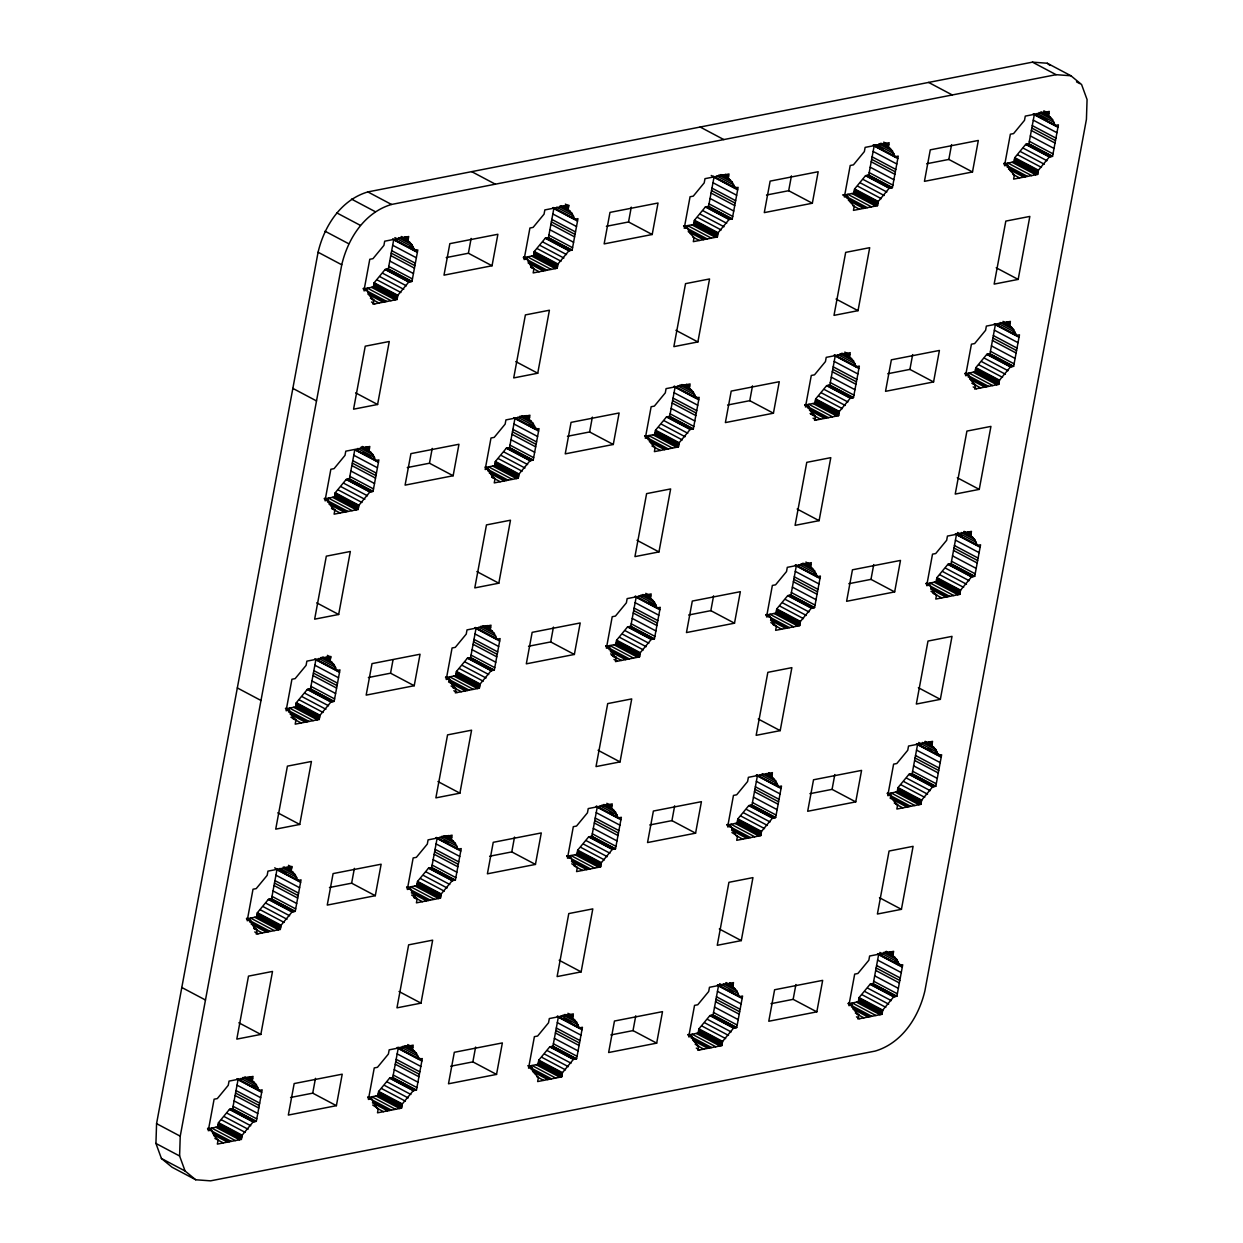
<?xml version="1.0" encoding="UTF-8"?>
<svg xmlns="http://www.w3.org/2000/svg" width="1243" height="1243" viewBox="0 0 1243 1243"><rect width="100%" height="100%" fill="white"/><g stroke="black" fill="none" stroke-linecap="round" stroke-linejoin="round"><path stroke-width="1.5" d="M155.934 1143.451L156.571 1123.641L318.084 252.236C324.237 226.055 340.877 199.921 367.85 191.919L1032.451 62.15L1047.274 63.238L1070.938 75.761L1081.581 84.524L1087.066 99.549L1086.429 119.359L924.916 990.764C918.763 1016.945 902.123 1043.079 875.15 1051.081L210.549 1180.85L195.726 1179.762L172.062 1167.239L161.419 1158.476L155.934 1143.451L179.598 1155.99L185.083 1170.999L195.726 1179.762M179.598 1155.99L180.235 1136.18L341.747 264.775C347.9 238.578 364.541 212.46 391.514 204.458L1056.115 74.689L1070.938 75.761M207.581 1128.862L217.711 1126.888L218.504 1122.662L229.427 1109.409L232.643 1108.787L256.307 1121.326L262.149 1089.816L258.932 1090.453L236.962 1078.815M246.502 918.888L256.633 916.899L257.41 912.688L268.348 899.435L271.564 898.813L295.228 911.337L301.055 879.842L297.854 880.479L275.868 868.841M286.791 708.634L295.554 706.925L296.331 702.715L307.27 689.461L310.486 688.84L334.149 701.363L339.976 669.868L336.76 670.49L314.79 658.868M325.713 498.661L334.46 496.951L335.253 492.741L346.175 479.487L349.392 478.85L373.055 491.389L378.897 459.894L375.681 460.516L355.405 449.78M363.251 288.951L373.382 286.978L374.159 282.767L385.097 269.513L388.313 268.876L411.977 281.415L417.819 249.921L414.603 250.542L392.633 238.905M247.015 918.313L250.402 920.1L253.013 925.864L257.052 929.919L256.276 934.13L280.296 929.438L281.073 925.227L292.012 911.974L295.228 911.337M285.937 708.324L289.308 710.126L291.919 715.89L295.974 719.93L295.197 724.156L319.218 719.464L319.995 715.238L330.933 702L334.149 701.363M324.843 498.35L328.23 500.137L330.84 505.917L334.895 509.956L334.103 514.167L358.124 509.49L358.916 505.264L369.839 492.01L373.055 491.389M363.764 288.376L367.151 290.163L369.761 295.943L373.801 299.983L373.024 304.193L397.045 299.501L397.822 295.29L408.761 282.037L411.977 281.415M232.643 1108.787L238.034 1079.747L261.683 1092.286M271.564 898.813L276.94 869.774L300.604 882.312M310.486 688.84L315.862 659.8L339.525 672.323M349.392 478.85L354.783 449.826L378.447 462.349M388.313 268.876L393.689 239.852L417.353 252.376M208.094 1128.287L211.481 1130.073L214.091 1135.853L218.131 1139.893L217.354 1144.104L241.375 1139.411L242.152 1135.201L253.09 1121.947L256.307 1121.326M258.932 1090.453L256.322 1084.673L252.267 1080.633L253.059 1076.422L229.038 1081.115L228.246 1085.325L217.323 1098.579L214.107 1099.2L208.265 1130.695L211.481 1130.073M260.844 1034.425L272.512 971.436L248.491 976.128L236.807 1039.117L260.844 1034.425L238.858 1022.787M297.854 880.479L295.228 874.699L291.188 870.659L291.965 866.449L267.944 871.141L267.167 875.352L256.229 888.605L253.013 889.227L247.186 920.721L250.402 920.1M299.749 824.451L311.434 761.462L287.413 766.139L275.728 829.143L299.749 824.451L277.779 812.813M336.76 670.49L334.149 664.725L330.11 660.686L330.887 656.459L306.866 661.152L306.089 665.378L295.15 678.616L291.934 679.253L286.092 710.747L289.308 710.126M338.671 614.477L350.34 551.472L326.319 556.165L314.65 619.169L338.671 614.477L316.701 602.839M375.681 460.516L373.071 454.752L369.016 450.712L369.808 446.486L345.787 451.178L344.995 455.389L334.072 468.642L330.856 469.279L325.013 500.774L328.23 500.137M377.592 404.488L389.261 341.499L365.24 346.191L353.571 409.18L377.592 404.488L355.622 392.866M414.603 250.542L411.992 244.762L407.937 240.722L408.714 236.512L384.693 241.204L383.916 245.415L372.978 258.668L369.777 259.29L363.935 290.8L367.151 290.163M290.551 1097.476L312.723 1093.156L315.473 1078.334M329.457 887.502L351.629 883.183L354.379 868.36M368.379 677.528L390.551 673.193L392.959 660.235M407.3 467.554L429.472 463.219L432.222 448.397M446.206 257.581L468.393 253.246L471.128 238.423M336.387 1105.68L342.213 1074.185L294.171 1083.57L288.329 1115.064L336.387 1105.68L312.723 1093.156M375.293 895.706L381.135 864.211L333.093 873.596L327.251 905.09L375.293 895.706L351.629 883.183M414.214 685.732L420.056 654.238L372.014 663.622L366.172 695.117L414.214 685.732L390.551 673.193M453.136 475.758L458.962 444.264L410.92 453.633L405.094 485.127L453.136 475.758L429.472 463.219M492.042 265.769L497.884 234.274L449.842 243.659L444 275.154L492.042 265.769L468.393 253.246M369.109 1097.32L377.856 1095.611L378.649 1091.401L389.572 1078.147L392.788 1077.51L416.452 1090.049L422.294 1058.554L419.077 1059.176L397.107 1047.538M430.311 900.15L406.647 887.611L416.778 885.637L417.555 881.411L428.493 868.173L431.709 867.536L455.373 880.075L461.215 848.581L457.999 849.202L436.029 837.564M445.569 677.637L455.699 675.664L456.476 671.438L467.415 658.184L470.631 657.563L494.294 670.101L500.121 638.591L496.905 639.228L474.935 627.591M485.858 467.384L494.621 465.674L495.398 461.464L506.321 448.21L509.537 447.589L533.2 460.112L539.042 428.617L535.826 429.255L513.856 417.617M523.396 257.689L533.527 255.701L534.304 251.49L545.242 238.236L548.458 237.615L572.122 250.138L577.964 218.644L574.748 219.265L552.778 207.643M411.635 895.069L417.197 898.642L416.421 902.853L440.442 898.161L441.218 893.95L452.157 880.697L455.373 880.075M446.082 677.062L449.453 678.849L452.079 684.629L456.119 688.669L455.342 692.879L479.363 688.187L480.14 683.976L491.078 670.723L494.294 670.101M485.003 467.088L488.375 468.875L490.985 474.64L495.04 478.679L494.248 482.906L518.269 478.213L519.061 474.003L529.984 460.749L533.2 460.112M523.909 257.099L527.296 258.901L529.906 264.666L533.946 268.706L533.169 272.932L557.19 268.239L557.967 264.013L568.906 250.775L572.122 250.138M392.788 1077.51L398.18 1048.486L421.843 1061.009M431.709 867.536L437.085 838.497L460.749 851.035M470.631 657.563L476.007 628.523L499.67 641.062M509.537 447.589L514.928 418.549L538.592 431.088M548.458 237.615L553.834 208.575L577.498 221.099M372.714 1105.043L378.276 1108.616L377.499 1112.827L401.52 1108.135L402.312 1103.924L413.235 1090.67L416.452 1090.049M419.077 1059.176L416.467 1053.411L412.412 1049.372L413.204 1045.145L389.183 1049.838L388.391 1054.048L377.468 1067.302L374.252 1067.939L368.41 1099.434L371.626 1098.796L376.101 1106.829M420.989 1003.148L432.657 940.159L408.636 944.851L396.968 1007.84L420.989 1003.148L399.019 991.51M457.999 849.202L455.373 843.422L451.333 839.382L452.11 835.172L428.089 839.864L427.312 844.075L416.374 857.328L413.158 857.95L407.331 889.46L410.547 888.823L415.007 896.856M459.894 793.174L471.579 730.185L447.558 734.877L435.873 797.866L459.894 793.174L437.924 781.536M496.905 639.228L494.294 633.448L490.255 629.409L491.032 625.198L467.011 629.89L466.234 634.101L455.295 647.354L452.079 647.976L446.237 679.47L449.453 678.849M498.816 583.2L510.485 520.211L486.464 524.903L474.795 587.892L498.816 583.2L476.846 571.562M535.826 429.255L533.216 423.475L529.176 419.435L529.953 415.224L505.932 419.916L505.14 424.127L494.217 437.381L491.001 438.002L485.158 469.497L488.375 468.875M537.737 373.226L549.406 310.237L525.385 314.914L513.716 377.919L537.737 373.226L515.767 361.589M574.748 219.265L572.137 213.501L568.082 209.461L568.874 205.235L544.838 209.927L544.061 214.153L533.123 227.391L529.922 228.028L524.08 259.523L527.296 258.901M450.696 1066.214L472.868 1061.879L475.618 1047.057M489.602 856.241L511.79 851.906L514.524 837.083M528.524 646.251L550.696 641.932L553.446 627.109M567.445 436.277L589.617 431.958L592.367 417.135M606.366 226.304L628.538 221.969L631.273 207.146M496.532 1074.418L502.358 1042.924L454.316 1052.293L448.49 1083.787L496.532 1074.418L472.868 1061.879M535.438 864.429L541.28 832.934L493.238 842.319L487.396 873.813L535.438 864.429L511.79 851.906M574.359 654.455L580.201 622.961L532.159 632.345L526.317 663.84L574.359 654.455L550.696 641.932M613.281 444.481L619.123 412.987L571.065 422.371L565.239 453.866L613.281 444.481L589.617 431.958M652.202 234.507L658.029 203.013L609.987 212.398L604.145 243.892L652.202 234.507L628.538 221.969M529.254 1066.043L538.001 1064.334L538.794 1060.124L549.717 1046.87L552.933 1046.249L576.597 1058.772L582.439 1027.277L579.222 1027.914L557.252 1016.277M590.456 868.873L566.792 856.334L576.923 854.361L577.7 850.15L588.638 836.896L591.854 836.275L615.518 848.798L621.36 817.304L618.144 817.925L596.174 806.287M629.378 658.899L605.714 646.36L615.844 644.387L616.621 640.176L627.56 626.923L630.776 626.286L654.439 638.824L660.266 607.33L657.05 607.951L635.08 596.314M646.003 436.122L654.766 434.413L655.543 430.187L666.481 416.949L669.682 416.312L693.345 428.851L699.188 397.356L695.971 397.978L674.001 386.34M684.924 226.148L693.672 224.439L694.464 220.213L705.387 206.959L708.603 206.338L732.267 218.877L738.109 187.367L734.893 188.004L711.229 175.465M610.686 653.818L616.264 657.392L615.487 661.602L639.508 656.91L640.285 652.699L651.223 639.446L654.439 638.824M552.933 1046.249L558.325 1017.209L581.988 1029.748M591.854 836.275L597.23 807.235L620.894 819.759M630.776 626.286L636.152 597.261L659.815 609.785M669.682 416.312L675.073 387.272L698.737 399.811M708.603 206.338L713.995 177.298L737.643 189.837M528.384 1065.733L531.771 1067.535L534.381 1073.299L538.437 1077.339L537.644 1081.565L561.665 1076.873L562.457 1072.662L573.38 1059.409L576.597 1058.772M579.222 1027.914L576.612 1022.134L572.557 1018.095L573.349 1013.884L549.328 1018.561L548.536 1022.787L537.613 1036.04L534.397 1036.662L528.555 1068.157L531.771 1067.535M581.134 971.886L592.802 908.882L568.781 913.574L557.113 976.578L581.134 971.886L559.164 960.249M571.78 863.792L577.342 867.365L576.566 871.592L600.587 866.899L601.363 862.673L612.302 849.435L615.518 848.798M618.144 817.925L615.534 812.161L611.478 808.121L612.255 803.895L588.234 808.587L587.457 812.813L576.519 826.051L573.318 826.688L567.476 858.183L570.692 857.561L575.152 865.579M620.039 761.912L631.724 698.908L607.703 703.6L596.019 766.589L620.039 761.912L598.069 750.275M657.05 607.951L654.439 602.171L650.4 598.132L651.177 593.921L627.156 598.613L626.379 602.824L615.44 616.077L612.224 616.714L606.398 648.209L609.598 647.572L614.073 655.605M658.961 551.923L670.645 488.934L646.609 493.626L634.94 556.615L658.961 551.923L636.991 540.285M645.148 435.811L648.52 437.598L651.13 443.378L655.185 447.418L654.393 451.629L678.414 446.936L679.206 442.726L690.129 429.472L693.345 428.851M695.971 397.978L693.361 392.198L689.321 388.158L690.098 383.947L666.077 388.639L665.3 392.85L654.362 406.104L651.146 406.725L645.303 438.235L648.52 437.598M697.882 341.949L709.551 278.96L685.53 283.653L673.861 346.642L697.882 341.949L675.912 330.312M684.054 225.838L687.441 227.624L690.051 233.404L694.091 237.444L693.314 241.655L717.335 236.962L718.112 232.752L729.051 219.498L732.267 218.877M734.893 188.004L732.282 182.224L728.227 178.184L729.019 173.973L704.999 178.666L704.206 182.876L693.283 196.13L690.067 196.751L684.225 228.246L687.441 227.624M610.841 1034.937L633.013 1030.602L635.763 1015.795M649.747 824.964L671.935 820.629L674.669 805.806M688.669 614.99L710.841 610.655L713.591 595.832M727.59 405.016L749.762 400.681L752.512 385.858M766.511 195.027L788.683 190.707L791.434 175.885M656.677 1043.141L662.503 1011.647L614.462 1021.031L608.635 1052.526L656.677 1043.141L633.013 1030.602M695.583 833.167L701.425 801.673L653.383 811.042L647.541 842.552L695.583 833.167L671.935 820.629M734.504 623.194L740.346 591.684L692.304 601.068L686.462 632.563L734.504 623.194L710.841 610.655M773.426 413.204L779.268 381.71L731.21 391.094L725.384 422.589L773.426 413.204L749.762 400.681M812.347 203.231L818.174 171.736L770.132 181.121L764.29 212.615L812.347 203.231L788.683 190.707M711.68 1047.585L688.016 1035.046L698.162 1033.073L698.939 1028.847L709.877 1015.609L713.078 1014.972L736.742 1027.51L742.584 996.016L739.367 996.637L717.397 985M728.32 824.808L737.068 823.084L737.86 818.873L748.783 805.619L751.999 804.998L775.663 817.521L781.505 786.027L778.289 786.664L756.319 775.026M789.523 627.622L765.859 615.099L775.989 613.11L776.766 608.899L787.705 595.646L790.921 595.024L814.585 607.547L820.411 576.053L817.21 576.69L795.225 565.052M828.428 417.648L804.765 405.109L814.911 403.136L815.688 398.925L826.626 385.672L829.842 385.05L853.49 397.574L859.333 366.079L856.116 366.701L834.146 355.063M845.069 194.871L853.817 193.162L854.609 188.952L865.532 175.698L868.748 175.061L892.412 187.6L898.254 156.105L895.038 156.727L873.068 145.089M688.544 1034.471L691.916 1036.258L694.526 1042.038L698.582 1046.078L697.789 1050.288L721.81 1045.596L722.603 1041.385L733.525 1028.132L736.742 1027.51M770.846 622.541L776.409 626.115L775.632 630.341L799.653 625.649L800.43 621.422L811.368 608.184L814.585 607.547M805.293 404.534L808.665 406.321L811.275 412.101L815.33 416.141L814.553 420.352L838.574 415.675L839.351 411.449L850.29 398.195L853.49 397.574M713.078 1014.972L718.47 985.932L742.133 998.471M751.999 804.998L757.375 775.958L781.039 788.497M790.921 595.024L796.297 565.985L819.96 578.523M829.842 385.05L835.218 356.011L858.882 368.534M868.748 175.061L874.14 146.037L897.803 158.56M739.367 996.637L736.757 990.857L732.717 986.818L733.494 982.607L709.473 987.299L708.696 991.51L697.758 1004.764L694.542 1005.385L688.7 1036.88L691.916 1036.258M741.279 940.609L752.947 877.62L728.926 882.312L717.258 945.301L741.279 940.609L719.309 928.972M731.925 832.515L737.487 836.104L736.711 840.315L760.732 835.622L761.508 831.412L772.447 818.158L775.663 817.521M778.289 786.664L775.679 780.884L771.623 776.844L772.416 772.633L748.379 777.326L747.602 781.536L736.679 794.79L733.463 795.411L727.621 826.906L730.837 826.284L735.297 834.317M780.2 730.635L791.869 667.646L767.848 672.339L756.164 735.328L780.2 730.635L758.214 718.998M817.21 576.69L814.585 570.91L810.545 566.87L811.322 562.659L787.301 567.336L786.524 571.562L775.585 584.816L772.369 585.437L766.543 616.932L769.759 616.31L774.218 624.328M819.106 520.662L830.79 457.657L806.769 462.349L795.085 525.354L819.106 520.662L797.136 509.024M856.116 366.701L853.506 360.936L849.466 356.896L850.243 352.67L826.222 357.363L825.445 361.589L814.507 374.827L811.291 375.464L805.448 406.958L808.665 406.321M858.027 310.672L869.696 247.683L845.675 252.376L834.006 315.365L858.027 310.672L836.057 299.05M844.199 194.561L847.586 196.347L850.196 202.127L854.236 206.167L853.459 210.378L877.48 205.685L878.273 201.475L889.196 188.221L892.412 187.6M895.038 156.727L892.427 150.947L888.372 146.907L889.165 142.696L865.144 147.389L864.351 151.599L853.428 164.853L850.212 165.49L844.37 196.984L847.586 196.347M770.986 1003.676L793.158 999.341L795.908 984.518M809.908 793.687L832.08 789.367L834.814 774.544M848.814 583.713L870.986 579.378L873.736 564.571M887.735 373.739L909.907 369.404L912.657 354.581M926.656 163.765L948.829 159.43L951.579 144.608M816.822 1011.864L822.664 980.37L774.607 989.754L768.78 1021.249L816.822 1011.864L793.158 999.341M855.743 801.89L861.57 770.396L813.528 779.781L807.686 811.275L855.743 801.89L832.08 789.367M894.649 591.917L900.491 560.422L852.449 569.807L846.607 601.301L894.649 591.917L870.986 579.378M933.571 381.943L939.413 350.448L891.371 359.817L885.529 391.327L933.571 381.943L909.907 369.404M972.492 171.969L978.319 140.459L930.277 149.844L924.45 181.338L972.492 171.969L948.829 159.43M848.161 1003.769L858.307 1001.796L859.084 997.585L870.022 984.332L873.223 983.71L896.887 996.233L902.729 964.739L899.512 965.36L877.542 953.723M888.465 793.531L897.213 791.822L898.005 787.611L908.928 774.358L912.144 773.721L935.808 786.26L941.65 754.765L938.434 755.387L916.464 743.749M949.668 596.36L926.004 583.822L936.134 581.848L936.911 577.622L947.85 564.384L951.066 563.747L974.73 576.286L980.572 544.791L977.355 545.413L955.37 533.775M988.573 386.371L964.91 373.848L975.056 371.859L975.833 367.648L986.771 354.395L989.987 353.773L1013.651 366.297L1019.478 334.802L1016.261 335.439L994.291 323.801M1027.495 176.397L1003.831 163.874L1013.962 161.885L1014.754 157.675L1025.677 144.421L1028.893 143.8L1052.557 156.323L1058.399 124.828L1055.183 125.465L1033.213 113.828M848.689 1003.194L852.061 1004.981L854.671 1010.761L858.727 1014.801L857.934 1019.011L881.971 1014.335L882.748 1010.108L893.67 996.855L896.887 996.233M887.595 793.22L890.982 795.007L893.593 800.787L897.632 804.827L896.856 809.038L920.877 804.345L921.669 800.135L932.592 786.881L935.808 786.26M930.991 591.28L936.554 594.853L935.777 599.064L959.798 594.372L960.575 590.161L971.513 576.907L974.73 576.286M965.438 373.273L968.81 375.06L971.436 380.84L975.475 384.879L974.698 389.09L998.719 384.398L999.496 380.187L1010.435 366.934L1013.651 366.297M873.223 983.71L878.615 954.671L902.278 967.194M912.144 773.721L917.536 744.697L941.184 757.22M951.066 563.747L956.442 534.708L980.105 547.246M989.987 353.773L995.363 324.734L1019.027 337.273M1028.893 143.8L1034.285 114.76L1057.948 127.283M899.512 965.36L896.902 959.596L892.862 955.556L893.639 951.33L869.618 956.022L868.841 960.233L857.903 973.487L854.687 974.124L848.845 1005.618L852.061 1004.981M901.424 909.332L913.092 846.343L889.071 851.035L877.403 914.025L901.424 909.332L879.454 897.71M938.434 755.387L935.824 749.607L931.768 745.567L932.561 741.356L908.54 746.049L907.747 750.259L896.825 763.513L893.608 764.15L887.766 795.644L890.982 795.007M940.345 699.358L952.014 636.369L927.993 641.062L916.324 704.051L940.345 699.358L918.359 687.721M977.355 545.413L974.73 539.633L970.69 535.593L971.467 531.382L947.446 536.075L946.669 540.285L935.73 553.539L932.514 554.16L926.688 585.655L929.904 585.033L934.363 593.066M979.251 489.385L990.935 426.396L966.914 431.088L955.23 494.077L979.251 489.385L957.281 477.747M1016.261 335.439L1013.651 329.659L1009.611 325.619L1010.388 321.409L986.367 326.101L985.59 330.312L974.652 343.565L971.436 344.187L965.593 375.681L968.81 375.06M1018.172 279.411L1029.841 216.422L1005.82 221.099L994.151 284.103L1018.172 279.411L996.202 267.773M1004.344 163.284L1007.731 165.086L1010.341 170.85L1014.397 174.89L1013.604 179.116L1037.625 174.424L1038.418 170.198L1049.341 156.96L1052.557 156.323M1055.183 125.465L1052.572 119.685L1048.517 115.646L1049.31 111.419L1025.289 116.112L1024.496 120.338L1013.573 133.591L1010.357 134.213L1004.515 165.707L1007.731 165.086M1076.5 81.852L1079.887 83.638M1032.451 62.15L1056.115 74.689M1043.84 110.845L1048.921 113.533M1043.576 112.305L1048.641 114.977M1041.758 112.056L1048.517 115.646M1040.577 112.056L1050.708 117.432M1039.055 112.523L1052.572 119.685M1037.159 113.424L1054.064 122.373M1039.894 116.189L1046.653 119.779M1033.71 113.719L1054.002 124.471M1033.275 120.167L1056.938 132.706M1032.28 125.59L1055.928 138.113M1031.814 128.045L1055.478 140.583M1031.364 130.515L1055.027 143.038M1030.354 135.922L1054.017 148.445M928.614 82.426L952.278 94.965M1029.359 141.329L1053.023 153.868M1028.396 143.893L1052.06 156.432M1027.293 144.11L1050.957 156.634M1026.19 144.328L1049.853 156.851M1025.677 144.421L1049.341 156.96M1023.3 148.197L1046.963 160.72M1020.658 151.693L1044.322 164.216M1017.784 154.862L1041.448 167.401M1014.754 157.675L1038.418 170.198M1014.63 158.327L1038.293 170.866M1014.366 159.788L1038.014 172.311M1014.086 161.233L1037.75 173.756M1013.962 161.885L1037.625 174.424M1012.097 162.258L1035.761 174.781M1007.964 163.066L1031.628 175.589M1003.847 163.392L1007.234 165.179M1007.032 166.919L1025.615 176.77M1008.539 169.079L1023.75 177.127M1012.859 174.362L1019.617 177.935M883.695 142.122L888.776 144.81M883.431 143.567L888.496 146.254M881.613 143.333L888.372 146.907M880.432 143.333L890.563 148.694M878.91 143.8L892.427 150.947M877.014 144.685L893.919 153.635M874.668 144.778L883.12 149.253M873.565 144.996L895.535 156.634M873.13 151.444L896.793 163.983M872.12 156.851L895.783 169.39M871.669 159.322L895.333 171.845M871.219 161.776L894.882 174.315M870.209 167.199L893.872 179.722M869.214 172.606L892.878 185.145M868.251 175.17L891.915 187.693M867.148 175.387L890.811 187.911M866.045 175.589L889.708 188.128M865.532 175.698L889.196 188.221M863.155 179.474L886.818 191.997M860.513 182.97L884.161 195.493M857.639 186.139L881.303 198.662M854.609 188.952L878.273 201.475M854.485 189.604L878.148 202.127M854.221 191.049L877.869 203.588M853.941 192.494L877.605 205.033M853.817 193.162L877.48 205.685M851.952 193.52L875.6 206.058M847.819 194.328L871.483 206.866M843.702 194.654L847.089 196.456M845.38 196.037L867.35 207.674M842.599 194.871L845.97 196.658M846.887 198.196L865.47 208.032M848.379 200.341L863.59 208.404M852.714 205.623L859.472 209.212M700.151 127.035L723.814 139.573M1006.612 321.719L1010 323.506M725.244 174.284L728.616 176.071M1002.977 321.378L1009.736 324.967M1004.53 322.931L1009.611 325.619M1003.35 322.931L1011.802 327.406M723.286 174.843L728.351 177.531M721.468 174.61L728.227 178.184M1000.133 322.496L1013.651 329.659M720.287 174.595L730.418 179.971M718.749 175.061L732.282 182.224M998.253 323.398L1015.143 332.347M1012.796 332.44L1016.184 334.227M716.869 175.962L733.774 184.912M994.804 323.708L1016.774 335.33M733.121 185.891L736.493 187.693M713.42 176.273L735.39 187.895M994.353 330.156L1018.017 342.68M712.985 182.721L736.648 195.244M993.359 335.563L1017.023 348.102M711.975 188.128L735.638 200.667M992.893 338.018L1016.556 350.557M711.524 190.583L735.188 203.122M992.442 340.489L1016.106 353.012M711.074 193.053L734.737 205.577M991.448 345.896L1015.096 358.435M710.064 198.46L733.727 210.999M990.438 351.318L1014.102 363.842M709.069 203.883L732.717 216.406M989.475 353.867L1013.138 366.405M988.371 354.084L1012.035 366.623M708.106 206.431L731.77 218.97M987.268 354.302L1010.932 366.84M986.771 354.395L1010.435 366.934M707.003 206.649L730.666 219.188M705.9 206.866L729.548 219.405M705.387 206.959L729.051 219.498M984.378 358.17L1008.042 370.709M703.01 210.735L726.673 223.274M981.737 361.666L1005.401 374.205M700.353 214.231L724.016 226.77M978.878 364.836L1002.542 377.375M697.494 217.416L721.158 229.939M975.833 367.648L999.496 380.187M975.708 368.316L999.372 380.84M694.464 220.213L718.112 232.752M694.34 220.881L718.003 233.404M975.444 369.761L999.108 382.285M694.06 222.326L717.724 234.849M975.18 371.206L998.844 383.745M975.056 371.859L998.719 384.398M693.796 223.771L717.46 236.31M973.176 372.232L996.839 384.771M693.672 224.439L717.335 236.962M691.807 224.797L715.455 237.335M969.043 373.04L992.706 385.563M687.674 225.604L711.338 238.143M964.925 373.366L968.313 375.153M683.557 225.931L686.944 227.718M968.111 376.893L986.709 386.744M685.235 227.298L707.205 238.936M688.42 230.359L705.325 239.309M969.618 379.053L984.829 387.101M688.234 231.618L703.445 239.681M972.088 383.077L975.475 384.879M972.244 383.434L980.696 387.909M692.569 236.9L699.327 240.474M973.191 386.93L976.563 388.717M565.363 204.116L568.75 205.903M844.774 352.095L849.855 354.783M565.099 205.561L568.471 207.348M844.51 353.54L849.59 356.228M842.707 353.307L849.466 356.896M841.511 353.307L851.657 358.683M563.141 206.105L568.206 208.793M561.323 205.872L568.082 209.461M839.988 353.773L853.506 360.936M560.142 205.872L570.273 211.248M560.298 207.224L572.137 213.501M838.108 354.675L854.998 363.624M556.724 207.239L573.629 216.189M834.643 354.97L856.629 366.607M553.275 207.534L575.245 219.172M834.208 361.418L857.872 373.957M552.84 213.982L576.503 226.521M471.687 171.643L495.351 184.182M833.214 366.84L856.878 379.364M551.83 219.405L575.493 231.928M832.748 369.295L856.411 381.834M551.379 221.86L575.043 234.399M832.297 371.75L855.961 384.289M550.929 224.315L574.577 236.854M831.287 377.173L854.951 389.696M549.919 229.737L573.582 242.261M830.293 382.58L853.957 395.119M548.909 235.145L572.572 247.683M829.33 385.144L852.993 397.667M828.226 385.361L851.89 397.884M547.961 237.708L571.625 250.231M827.123 385.579L850.787 398.102M826.626 385.672L850.29 398.195M546.858 237.926L570.521 250.449M545.755 238.143L569.403 250.666M545.242 238.236L568.906 250.775M824.233 389.447L847.897 401.971M542.865 242.012L566.513 254.535M821.592 392.943L845.256 405.467M540.208 245.508L563.871 258.031M818.733 396.113L842.397 408.652M537.349 248.678L561.013 261.216M815.688 398.925L839.351 411.449M815.563 399.578L839.227 412.117M534.304 251.49L557.967 264.013M534.195 252.143L557.858 264.681M815.299 401.023L838.963 413.562M533.915 253.603L557.579 266.126M815.035 402.483L838.683 415.007M814.911 403.136L838.574 415.675M533.651 255.048L557.315 267.571M813.031 403.509L836.694 416.032M533.527 255.701L557.19 268.239M531.647 256.074L555.31 268.597M808.898 404.317L832.561 416.84M527.529 256.881L551.193 269.405M804.78 404.643L808.168 406.43M523.412 257.208L526.783 258.995M807.966 408.17L826.564 418.021M525.09 258.575L547.06 270.213M809.473 410.33L824.684 418.378M528.275 261.636L545.18 270.586M528.089 262.894L543.3 270.943M810.25 413.453L815.33 416.141M810.405 413.81L820.551 419.186M530.575 266.919L533.946 268.706M530.73 267.276L539.182 271.751M813.046 418.207L816.418 419.994M367.85 191.919L391.514 204.458M351.505 199.098L375.168 211.621M967.707 531.693L971.078 533.496M686.322 384.258L689.71 386.06M964.055 531.351L970.814 534.941M963.931 532.02L970.69 535.593M964.428 532.905L972.881 537.38M404.954 236.823L408.326 238.625M684.365 384.817L689.43 387.505M682.562 384.584L689.321 388.158M961.212 532.47L974.73 539.633M681.366 384.584L691.512 389.945M401.303 236.496L408.061 240.07M401.178 237.149L407.937 240.722M679.843 385.035L693.361 392.198M401.675 238.034L410.128 242.509M957.638 532.486L976.237 542.321M398.459 237.615L411.992 244.762M956.986 533.465L962.051 536.153M677.963 385.936L694.853 394.886M955.883 533.682L977.853 545.32M694.2 395.88L697.587 397.667M394.886 237.615L413.484 247.45M674.498 386.247L696.468 397.884M409.444 246.642L416.203 250.231M394.823 239.697L415.1 250.449M955.447 540.13L979.111 552.653M336.682 212.833L360.346 225.356M674.063 392.695L697.727 405.218M392.695 245.259L416.358 257.783M954.438 545.537L978.101 558.076M673.069 398.102L696.733 410.641M953.987 548.008L977.651 560.531M391.685 250.666L415.348 263.205M672.603 400.572L696.266 413.096M953.521 550.463L977.184 562.986M391.234 253.137L414.898 265.66M672.152 403.027L695.816 415.566M390.784 255.592L414.432 268.131M952.526 555.87L976.19 568.408M671.142 408.434L694.806 420.973M389.774 261.014L413.437 273.538M951.516 561.292L975.18 573.815M325.013 231.198L348.677 243.721M670.148 413.857L693.812 426.38M388.764 266.422L412.427 278.945M950.569 563.84L974.217 576.379M949.45 564.058L973.114 576.597M669.185 416.421L692.848 428.944M948.347 564.275L972.01 576.814M947.85 564.384L971.513 576.907M668.081 416.623L691.745 429.161M387.816 268.985L411.48 281.508M666.978 416.84L690.642 429.379M666.481 416.949L690.129 429.472M386.713 269.187L410.361 281.726M385.594 269.405L409.258 281.943M385.097 269.513L408.761 282.037M945.457 568.144L969.12 580.683M664.088 420.709L687.752 433.248M382.704 273.274L406.368 285.812M942.815 571.64L966.479 584.179M661.447 424.205L685.111 436.744M380.063 276.769L403.726 289.308M939.957 574.825L963.62 587.349M658.588 427.39L682.252 439.913M377.204 279.955L400.868 292.478M936.911 577.622L960.575 590.161M936.787 578.29L960.451 590.813M655.543 430.187L679.206 442.726M318.084 252.236L341.747 264.775M655.418 430.855L679.082 443.378M936.523 579.735L960.186 592.274M374.159 282.767L397.822 295.29M374.05 283.42L397.698 295.943M655.154 432.3L678.818 444.839M936.259 581.18L959.922 593.719M936.134 581.848L959.798 594.372M373.77 284.865L397.434 297.403M654.875 433.745L678.538 446.284M934.254 582.206L957.918 594.744M654.766 434.413L678.414 446.936M373.506 286.31L397.17 298.848M652.886 434.77L676.549 447.309M373.382 286.978L397.045 299.501M930.137 583.014L953.785 595.552M371.502 287.335L395.165 299.874M648.753 435.578L672.416 448.117M926.517 583.247L929.904 585.033M926.019 583.34L929.391 585.127M367.384 288.143L391.048 300.682M644.635 435.905L648.023 437.691M930.883 587.768L947.788 596.718M646.313 437.287L668.283 448.925M363.267 288.469L366.638 290.272M647.821 439.432L666.403 449.282M930.696 589.027L945.907 597.091M366.623 290.738L386.915 301.49M649.328 441.591L664.539 449.655M368.13 292.897L385.035 301.847M933.182 593.066L936.554 594.853M367.944 294.156L383.155 302.22M933.322 593.424L941.774 597.899M651.954 445.988L660.406 450.463M370.43 298.196L373.801 299.983M372.263 299.439L379.022 303.028M371.517 302.033L374.904 303.836M805.868 562.069L810.933 564.757M526.177 415.535L529.565 417.322M805.604 563.53L810.669 566.202M803.786 563.281L810.545 566.87M802.59 563.281L812.736 568.657M524.22 416.094L529.285 418.782M522.402 415.846L529.176 419.435M801.067 563.747L814.585 570.91M521.221 415.846L531.351 421.222M519.698 416.312L533.216 423.475M799.187 564.648L816.092 573.598M517.803 417.213L534.708 426.163M813.745 573.691L817.117 575.478M795.738 564.943L817.708 576.581M528.99 424.453L537.442 428.928M516.047 418.409L536.323 429.146M795.302 571.392L818.966 583.93M513.918 423.972L537.582 436.495M794.293 576.814L817.956 589.337M512.924 429.379L536.572 441.902M793.842 579.269L817.506 591.808M512.458 431.834L536.121 444.373M793.376 581.74L817.039 594.263M512.007 434.304L535.671 446.827M792.381 587.147L816.045 599.685M510.997 439.711L534.661 452.25M791.371 592.554L815.035 605.092M510.003 445.118L533.667 457.657M790.424 595.117L814.072 607.656M789.305 595.335L812.969 607.858M509.04 447.682L532.703 460.221M788.202 595.552L811.865 608.076M787.705 595.646L811.368 608.184M507.936 447.9L531.6 460.438M506.833 448.117L530.497 460.64M506.321 448.21L529.984 460.749M785.312 599.421L808.975 611.944M503.943 451.986L527.607 464.525M782.67 602.917L806.334 615.44M501.302 455.482L524.966 468.021M779.812 606.087L803.475 618.626M498.443 458.651L522.091 471.19M776.766 608.899L800.43 621.422M776.642 609.552L800.306 622.09M495.398 461.464L519.061 474.003M495.273 462.116L518.937 474.655M776.378 611.012L800.041 623.535M495.009 463.577L518.673 476.1M776.114 612.457L799.777 624.98M775.989 613.11L799.653 625.649M494.73 465.022L518.393 477.545M774.109 613.483L797.773 626.006M494.621 465.674L518.269 478.213M492.741 466.047L516.404 478.571M769.976 614.291L793.64 626.814M488.608 466.855L512.271 479.378M766.372 614.508L769.759 616.31M765.874 614.617L769.246 616.404M770.738 619.045L787.642 627.995M486.168 468.549L508.138 480.186M487.676 470.709L506.258 480.559M770.551 620.304L785.762 628.352M489.183 472.868L504.394 480.917M773.037 624.328L776.409 626.115M773.177 624.685L781.629 629.16M491.653 476.892L495.04 478.679M491.808 477.25L500.261 481.725M292.851 388.391L316.514 400.93M928.785 741.683L932.157 743.469M645.723 593.346L650.788 596.034M925.134 741.341L931.893 744.914M925.01 741.993L931.768 745.567M925.507 742.879L933.959 747.354M366.032 446.812L369.42 448.599M645.443 594.791L650.524 597.479M643.641 594.558L650.4 598.132M922.29 742.459L935.824 749.607M642.445 594.558L652.591 599.918M362.381 446.47L369.14 450.044M362.257 447.123L369.016 450.712M640.922 595.024L654.439 602.171M361.076 447.123L371.206 452.499M918.717 742.459L937.315 752.295M361.231 448.474L373.071 454.752M928.21 748.814L931.582 750.601M934.969 752.388L940.034 755.076M639.042 595.91L655.947 604.859M916.961 743.656L938.931 755.293M648.52 602.265L655.279 605.854M357.658 448.474L374.563 457.44M635.593 596.22L657.563 607.858M363.764 453.042L370.523 456.632M355.902 449.686L376.178 460.423M916.526 750.104L940.19 762.627M635.157 602.669L658.806 615.207M353.773 455.233L377.437 467.772M915.516 755.511L939.18 768.05M634.148 608.076L657.811 620.614M915.066 757.981L938.729 770.505M352.779 460.656L376.427 473.179M633.697 610.546L657.361 623.069M914.615 760.436L938.279 772.975M352.313 463.111L375.976 475.634M633.231 613.001L656.894 625.54M351.862 465.566L375.526 478.104M913.605 765.859L937.269 778.382M632.236 618.424L655.9 630.947M350.852 470.988L374.516 483.511M912.611 771.266L936.259 783.789M631.226 623.831L654.89 636.369M349.858 476.395L373.522 488.934M911.647 773.83L935.311 786.353M910.544 774.047L934.208 786.57M630.263 626.394L653.927 638.918M909.441 774.249L933.105 786.788M908.928 774.358L932.592 786.881M629.16 626.612L652.824 639.135M348.895 478.959L372.558 491.482M628.057 626.829L651.72 639.353M627.56 626.923L651.223 639.446M347.791 479.176L371.455 491.7M346.688 479.394L370.352 491.917M346.175 479.487L369.839 492.01M906.551 778.118L930.215 790.657M625.167 630.698L648.83 643.221M343.798 483.263L367.462 495.786M903.91 781.629L927.558 794.153M622.525 634.194L646.189 646.717M341.157 486.759L364.82 499.282M901.035 784.799L924.699 797.322M619.667 637.364L643.33 649.887M338.282 489.928L361.946 502.467M898.005 787.611L921.669 800.135M897.881 788.264L921.545 800.787M616.621 640.176L640.285 652.699M616.497 640.829L640.161 653.367M897.601 789.709L921.265 802.248M335.253 492.741L358.916 505.264M335.128 493.393L358.792 505.932M616.233 642.274L639.896 654.812M897.337 791.154L921.001 803.693M897.213 791.822L920.877 804.345M334.864 494.838L358.512 507.377M615.969 643.734L639.632 656.257M615.844 644.387L639.508 656.91M895.348 792.179L918.997 804.718M334.585 496.299L358.248 508.822M613.964 644.76L637.628 657.283M334.46 496.951L358.124 509.49M332.596 497.324L356.259 509.848M891.215 792.987L914.879 805.526M609.831 645.552L633.495 658.091M887.098 793.314L890.485 795.116M890.47 795.582L910.746 806.334M328.463 498.117L352.126 510.655M606.227 645.785L609.598 647.572M605.729 645.878L609.101 647.681M890.283 796.856L908.866 806.691M324.345 498.443L327.732 500.245M890.097 798.115L906.986 807.064M608.899 649.421L627.497 659.256M324.33 498.925L347.993 511.463M610.406 651.581L625.617 659.629M327.531 501.986L346.113 511.821M894.261 803.04L897.632 804.827M329.038 504.145L344.249 512.194M896.11 804.283L902.869 807.872M612.877 655.605L616.264 657.392M611.354 655.061L621.484 660.437M612.768 656.257L616.14 658.044M331.508 508.169L334.895 509.956M331.663 508.527L340.116 513.002M613.98 659.458L617.351 661.245M768.64 772.944L772.012 774.731M487.256 625.509L490.643 627.295M766.682 773.503L771.748 776.191M766.558 774.156L771.623 776.844M765.362 774.156L773.814 778.631M485.298 626.068L490.379 628.756M483.496 625.835L490.255 629.409M762.145 773.721L775.679 780.884M482.3 625.819L492.446 631.195M480.777 626.286L494.294 633.448M760.265 774.622L777.17 783.572M774.824 783.665L778.211 785.452M478.897 627.187L495.802 636.136M756.816 774.933L777.093 785.669M475.447 627.497L497.418 639.135M756.381 781.381L780.045 793.904M474.997 633.946L498.661 646.469M755.371 786.788L779.035 799.327M474.003 639.353L497.666 651.891M754.921 789.243L778.584 801.782M473.552 641.808L497.2 654.346M754.47 791.713L778.134 804.237M473.086 644.278L496.749 656.801M753.46 797.12L777.124 809.659M472.091 649.685L495.755 662.224M752.45 802.543L776.114 815.066M471.081 655.108L494.745 667.631M751.502 805.091L775.166 817.63M750.399 805.309L774.063 817.847M470.118 657.656L493.782 670.195M749.296 805.526L772.944 818.065M748.783 805.619L772.447 818.158M469.015 657.873L492.679 670.412M467.912 658.091L491.575 670.63M467.415 658.184L491.078 670.723M746.406 809.395L770.054 821.934M465.022 661.96L488.685 674.498M743.749 812.891L767.413 825.43M462.38 665.456L486.044 677.994M740.89 816.061L764.554 828.599M459.522 668.641L483.185 681.164M737.86 818.873L761.508 831.412M737.736 819.541L761.4 832.064M456.476 671.438L480.14 683.976M456.352 672.106L480.016 684.629M737.456 820.986L761.12 833.509M456.088 673.551L479.751 686.074M737.192 822.431L760.856 834.97M737.068 823.084L760.732 835.622M455.824 674.996L479.487 687.534M735.188 823.456L758.851 835.995M455.699 675.664L479.363 688.187M453.819 676.021L477.483 688.56M731.07 824.264L754.734 836.788M449.686 676.829L473.35 689.368M727.45 824.497L730.837 826.284M726.953 824.591L730.325 826.377M726.937 825.072L750.601 837.596M445.569 677.155L448.956 678.942M731.816 829.019L748.721 837.968M447.247 678.538L469.217 690.16M448.754 680.682L467.352 690.533M731.63 830.277L746.841 838.341M448.568 681.956L465.472 690.906M735.949 835.56L742.724 839.134M451.054 685.981L456.119 688.669M452.887 687.224L461.339 691.698M452.623 687.534L455.995 689.321M453.835 690.72L457.206 692.506M889.864 951.656L893.251 953.443M327.391 655.341L330.762 657.127M606.802 803.32L611.867 806.008M886.212 951.315L892.987 954.888M886.104 951.967L892.862 955.556M884.907 951.967L895.053 957.343M327.111 656.786L330.498 658.572M606.537 804.765L611.603 807.453M604.719 804.532L611.478 808.121M883.385 952.433L896.902 959.596M603.523 804.532L613.669 809.908M325.153 657.345L330.234 660.017M323.351 657.096L330.11 660.686M602 804.998L615.534 812.161M322.155 657.096L332.301 662.472M879.811 952.433L898.394 962.284M320.632 657.563L334.149 664.725M894.37 961.476L901.128 965.05M600.12 805.899L617.025 814.849M878.04 953.63L900.025 965.267M318.752 658.464L335.641 667.413M609.614 812.254L612.985 814.041M596.671 806.194L618.641 817.832M316.981 659.66L337.273 670.397M877.605 960.078L901.268 972.616M596.236 812.642L619.9 825.181M314.852 665.207L338.516 677.746M876.61 965.5L900.274 978.023M595.226 818.065L618.89 830.588M876.144 967.955L899.808 980.478M313.858 670.63L337.521 683.153M594.775 820.52L618.439 833.059M875.693 970.41L899.357 982.949M313.391 673.084L337.055 685.623M594.325 822.975L617.973 835.514M312.941 675.539L336.604 688.078M874.684 975.833L898.347 988.356M593.315 828.397L616.979 840.921M311.946 680.962L335.594 693.485M873.689 981.24L897.353 993.779M592.305 833.804L615.969 846.343M872.726 983.803L896.389 996.327M310.936 686.369L334.6 698.908M871.623 984.021L895.286 996.544M591.357 836.368L615.021 848.891M870.52 984.238L894.183 996.762M870.022 984.332L893.67 996.855M590.254 836.586L613.902 849.109M309.973 688.933L333.637 701.472M589.135 836.803L612.799 849.326M588.638 836.896L612.302 849.435M308.87 689.15L332.534 701.673M307.767 689.368L331.43 701.891M307.27 689.461L330.933 702M867.63 988.107L891.293 1000.631M586.245 840.672L609.909 853.195M304.877 693.237L328.54 705.76M864.988 991.603L888.652 1004.126M583.604 844.168L607.268 856.691M302.235 696.733L325.899 709.256M862.129 994.773L885.793 1007.312M580.745 847.338L604.409 859.876M299.377 699.902L323.04 712.441M859.084 997.585L882.748 1010.108M858.96 998.238L882.623 1010.777M577.7 850.15L601.363 862.673M577.591 850.802L601.239 863.341M858.695 999.683L882.359 1012.222M296.331 702.715L319.995 715.238M296.207 703.367L319.871 715.906M577.311 852.247L600.975 864.786M858.416 1001.143L882.079 1013.666M858.307 1001.796L881.971 1014.335M295.943 704.828L319.606 717.351M577.047 853.708L600.711 866.231M576.923 854.361L600.587 866.899M856.427 1002.169L880.091 1014.692M295.679 706.273L319.327 718.796M575.043 854.733L598.706 867.257M295.554 706.925L319.218 719.464M293.674 707.298L317.338 719.821M852.294 1002.977L875.958 1015.5M570.925 855.541L594.589 868.065M848.177 1003.303L851.564 1005.09M851.548 1005.571L871.825 1016.308M289.541 708.106L313.205 720.629M567.305 855.759L570.692 857.561M566.808 855.868L570.18 857.654M851.362 1006.83L869.945 1016.681M285.424 708.432L288.811 710.219M852.869 1008.99L868.08 1017.038M571.671 860.296L588.576 869.245M287.102 709.8L309.072 721.437M288.609 711.959L307.207 721.81M571.485 861.554L586.696 869.603M855.339 1013.014L858.727 1014.801M290.116 714.119L305.327 722.167M857.188 1014.272L863.947 1017.846M574.126 865.936L582.579 870.411M237.335 687.938L260.983 700.477M290.909 717.242L295.974 719.93M292.742 718.501L301.194 722.975M856.443 1016.867L859.814 1018.654M729.719 982.918L733.106 984.72M448.35 835.482L451.722 837.285M726.067 982.576L732.826 986.165M725.943 983.244L732.717 986.818M726.456 984.13L734.908 988.605M446.392 836.042L451.458 838.73M444.574 835.809L451.333 839.382M723.24 983.695L736.757 990.857M443.378 835.809L453.524 841.169M441.855 836.259L455.373 843.422M719.666 983.71L738.249 993.545M729.144 990.065L732.531 991.852M439.975 837.16L456.88 846.11M717.895 984.907L738.187 995.643M444.388 840.827L447.775 842.63M436.526 837.471L458.496 849.109M717.46 991.355L741.123 1003.878M436.091 843.919L459.755 856.443M716.465 996.762L740.129 1009.3M435.081 849.326L458.745 861.865M715.999 999.232L739.663 1011.755M434.63 851.797L458.294 864.32M715.548 1001.687L739.212 1014.21M434.164 854.252L457.828 866.791M714.539 1007.094L738.202 1019.633M433.17 859.659L456.834 872.198M713.544 1012.517L737.208 1025.04M432.16 865.081L455.824 877.605M712.581 1015.065L736.244 1027.604M711.478 1015.282L735.141 1027.821M431.212 867.645L454.876 880.168M710.375 1015.5L734.038 1028.039M709.877 1015.609L733.525 1028.132M430.109 867.847L453.757 880.386M428.99 868.065L452.654 880.603M428.493 868.173L452.157 880.697M707.485 1019.369L731.148 1031.908M426.1 871.933L449.764 884.472M704.843 1022.865L728.507 1035.403M423.459 875.429L447.123 887.968M701.984 1026.05L725.632 1038.573M420.6 878.615L444.264 891.138M698.939 1028.847L722.603 1041.385M698.815 1029.515L722.478 1042.038M417.555 881.411L441.218 893.95M417.446 882.079L441.094 894.603M698.55 1030.96L722.214 1043.498M417.166 883.524L440.83 896.063M698.271 1032.405L721.934 1044.943M698.162 1033.073L721.81 1045.596M416.902 884.969L440.566 897.508M696.282 1033.43L719.946 1045.969M416.778 885.637L440.442 898.161M414.898 885.995L438.561 898.534M692.149 1034.238L715.813 1046.777M410.78 886.803L434.429 899.342M688.032 1034.564L691.419 1036.351M407.16 887.036L410.547 888.823M406.663 887.129L410.035 888.916M691.217 1038.091L709.8 1047.942M692.724 1040.251L707.935 1048.315M411.526 891.557L428.431 900.507M411.34 892.816L426.551 900.88M695.194 1044.291L698.582 1046.078M697.043 1045.534L703.802 1049.123M413.826 896.856L417.197 898.642M413.981 897.213L422.418 901.688M413.701 897.508L417.073 899.295M696.298 1048.129L699.669 1049.931M288.469 865.314L291.841 867.101M567.88 1013.294L572.961 1015.982M288.205 866.759L291.577 868.546M567.616 1014.754L572.681 1017.427M565.798 1014.506L572.557 1018.095M564.617 1014.506L574.748 1019.881M286.247 867.319L291.313 870.007M284.429 867.086L291.188 870.659M563.095 1014.972L576.612 1022.134M283.233 867.07L293.379 872.446M283.404 868.437L295.228 874.699M561.199 1015.873L578.104 1024.822M563.934 1018.639L570.692 1022.228M279.83 868.437L296.735 877.387M557.75 1016.168L579.72 1027.806M279.178 869.416L285.937 873.006M274.687 867.847L298.351 880.37M557.315 1022.616L580.978 1035.155M275.946 875.196L299.61 887.72M556.32 1028.039L579.968 1040.562M274.936 880.603L298.6 893.127M555.854 1030.494L579.518 1043.032M274.485 883.058L298.149 895.597M555.403 1032.964L579.067 1045.487M274.019 885.529L297.683 898.052M554.394 1038.371L578.057 1050.91M273.025 890.936L296.689 903.475M553.399 1043.778L577.063 1056.317M272.015 896.358L295.679 908.882M552.436 1046.342L576.099 1058.881M551.333 1046.559L574.996 1059.098M271.067 898.907L294.715 911.445M550.229 1046.777L573.893 1059.3M549.717 1046.87L573.38 1059.409M269.949 899.124L293.612 911.663M268.845 899.342L292.509 911.865M268.348 899.435L292.012 911.974M547.34 1050.646L571.003 1063.169M265.955 903.21L289.619 915.749M544.698 1054.142L568.362 1066.665M263.314 906.706L286.978 919.245M541.824 1057.311L565.487 1069.85M260.455 909.876L284.119 922.415M538.794 1060.124L562.457 1072.662M538.67 1060.776L562.333 1073.315M257.41 912.688L281.073 925.227M257.285 913.356L280.949 925.88M538.405 1062.237L562.054 1074.76M257.021 914.801L280.685 927.325M538.126 1063.682L561.789 1076.205M538.001 1064.334L561.665 1076.873M256.757 916.246L280.421 928.785M536.137 1064.707L559.801 1077.23M256.633 916.899L280.296 929.438M254.753 917.272L278.416 929.811M532.004 1065.515L555.668 1078.038M250.62 918.08L274.283 930.603M527.887 1065.841L531.274 1067.628M529.565 1067.209L551.535 1078.846M246.518 918.406L249.89 920.193M531.072 1069.368L549.655 1079.219M248.196 919.773L270.166 931.411M249.688 921.933L268.286 931.784M532.579 1071.528L547.79 1079.577M251.195 924.093L266.406 932.141M536.898 1076.811L543.657 1080.385M253.681 928.117L257.052 929.919M253.821 928.474L262.273 932.949M254.768 931.97L258.156 933.757M407.735 1044.571L412.816 1047.259M407.471 1046.016L412.536 1048.704M405.653 1045.783L412.412 1049.372M404.472 1045.783L414.603 1051.143M402.95 1046.249L416.467 1053.411M401.054 1047.134L417.959 1056.099M398.708 1047.227L402.095 1049.014M417.306 1057.078L420.678 1058.865M397.605 1047.445L419.575 1059.083M397.17 1053.893L420.833 1066.432M396.16 1059.316L419.823 1071.839M395.709 1061.771L419.373 1074.294M395.258 1064.226L418.922 1076.764M394.249 1069.648L417.912 1082.171M393.254 1075.055L416.918 1087.594M392.291 1077.619L415.954 1090.142M391.188 1077.836L414.851 1090.36M390.084 1078.054L413.748 1090.577M389.572 1078.147L413.235 1090.67M387.194 1081.923L410.858 1094.446M384.553 1085.419L408.201 1097.942M381.679 1088.588L405.342 1101.112M378.649 1091.401L402.312 1103.924M181.804 987.486L205.468 1000.009M378.525 1092.053L402.188 1104.592M378.26 1093.498L401.909 1106.037M377.981 1094.959L401.644 1107.482M377.856 1095.611L401.52 1108.135M375.992 1095.984L399.64 1108.507M371.859 1096.777L395.523 1109.315M368.239 1097.01L371.626 1098.796M367.742 1097.103L371.129 1098.905M367.726 1097.585L391.39 1110.123M372.605 1101.531L389.51 1110.481M372.418 1102.805L387.63 1110.854M376.753 1108.072L383.512 1111.662M249.284 1076.733L252.655 1078.536M247.326 1077.293L252.391 1079.981M245.508 1077.06L252.267 1080.633M244.327 1077.044L254.458 1082.42M242.789 1077.51L256.322 1084.673M240.909 1078.411L257.814 1087.361M252.08 1085.667L255.468 1087.454M237.46 1078.722L259.43 1090.36M237.025 1085.17L260.688 1097.693M236.015 1090.577L259.678 1103.116M235.564 1093.048L259.228 1105.571M235.113 1095.503L258.777 1108.026M234.104 1100.91L257.767 1113.448M233.109 1106.332L256.757 1118.855M232.146 1108.88L255.809 1121.419M231.043 1109.098L254.706 1121.637M229.939 1109.315L253.588 1121.854M229.427 1109.409L253.09 1121.947M227.049 1113.184L250.713 1125.723M224.393 1116.68L248.056 1129.219M221.534 1119.865L245.197 1132.389M218.504 1122.662L242.152 1135.201M218.38 1123.33L242.043 1135.853M218.1 1124.775L241.763 1137.298M217.836 1126.22L241.499 1138.759M217.711 1126.888L241.375 1139.411M215.847 1127.246L239.495 1139.784M211.714 1128.054L235.378 1140.592M207.597 1128.38L210.984 1130.167M209.275 1129.763L231.245 1141.385M212.46 1132.808L229.365 1141.758M213.967 1134.968L227.485 1142.131M214.915 1138.464L223.367 1142.938M156.571 1123.641L180.235 1136.18M161.419 1158.476L185.083 1170.999M1047.274 63.238L1049.931 65.428"/></g></svg>
